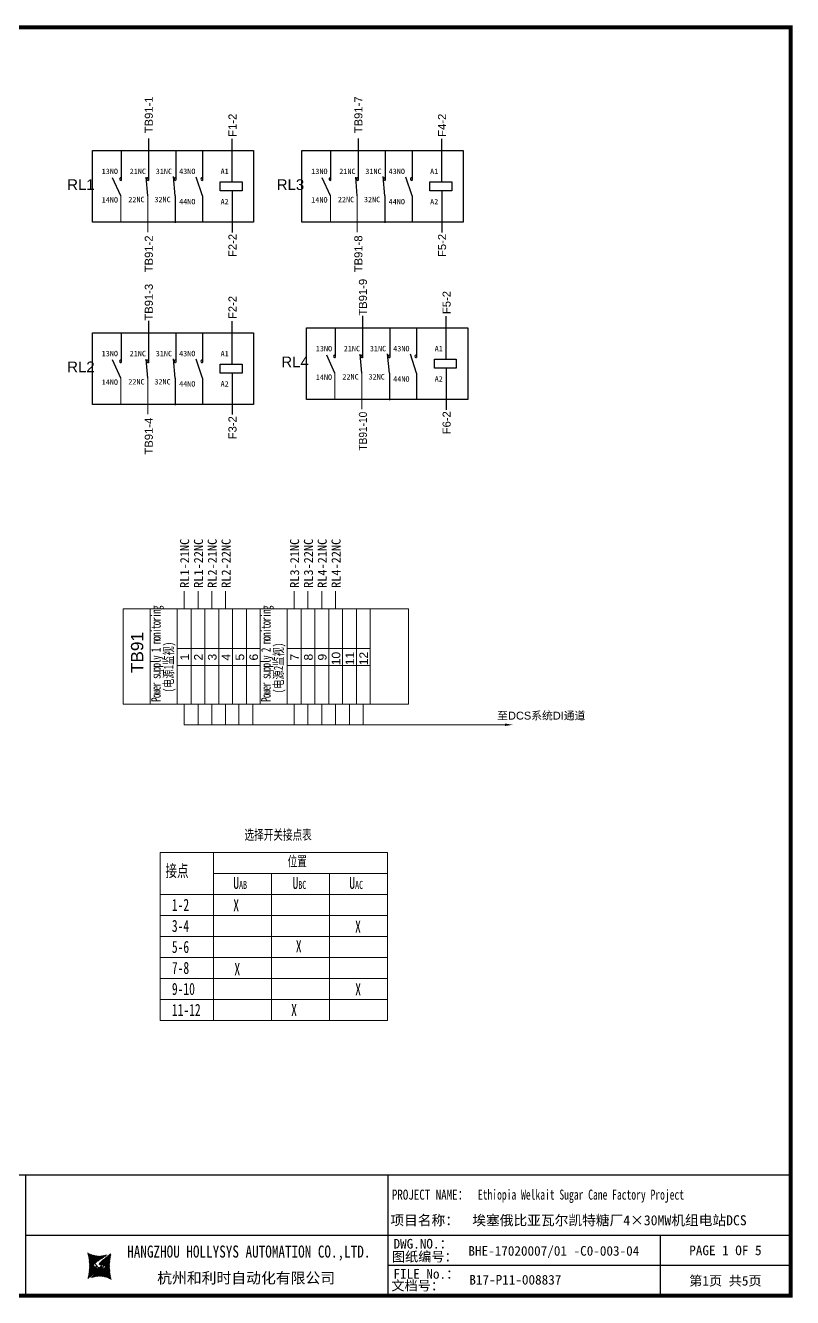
# Model space of a CAD drawing. Extents: x 81444 to 119867, y -54538 to -28747.
# Drawn here: x 93693 to 95598, y -45772 to -42611 of the extents above; entities that cross this region are included whole.
import ezdxf
from ezdxf.enums import TextEntityAlignment as Align
from ezdxf.lldxf.tags import DXFTag

# ---------------------------------------------------------------- set-up
doc = ezdxf.new("R2010")
doc.units = 0
doc.header["$LTSCALE"] = 100
doc.header["$MEASUREMENT"] = 0
for name, color, linetype in [('t', 1, 'Continuous'), ('标准图框及表格', 7, 'Continuous'), ('继电器', 7, 'Continuous')]:
    doc.layers.add(name, color=color, linetype=linetype)
doc.layers.add('细实线', color=7, linetype='Continuous', lineweight=20)
doc.styles.add('HZ', font='arial.ttf', dxfattribs={"width": 0.7})
doc.styles.get("Standard").update_dxf_attribs({"font": ''})
doc.styles.get('Standard').set_extended_font_data('SimSun')
tags = doc.linetypes.add('CENTER', pattern=[2, 1.25, -0.25, 0.25, -0.25]).pattern_tags.tags
tags[10:11] = [DXFTag(74, 4), DXFTag(75, 0), DXFTag(340, '0'), DXFTag(46, 1.0), DXFTag(50, 0.0), DXFTag(44, 0.0), DXFTag(45, 0.0)]
tags[8:9] = [DXFTag(74, 4), DXFTag(75, 0), DXFTag(340, '0'), DXFTag(46, 1.0), DXFTag(50, 0.0), DXFTag(44, 0.0), DXFTag(45, 0.0)]
tags[6:7] = [DXFTag(74, 4), DXFTag(75, 0), DXFTag(340, '0'), DXFTag(46, 1.0), DXFTag(50, 0.0), DXFTag(44, 0.0), DXFTag(45, 0.0)]
tags[4:5] = [DXFTag(74, 4), DXFTag(75, 0), DXFTag(340, '0'), DXFTag(46, 1.0), DXFTag(50, 0.0), DXFTag(44, 0.0), DXFTag(45, 0.0)]
tags = doc.linetypes.add('WASTE', pattern=[0.375, 0.25, -0.125]).pattern_tags.tags
tags[6:7] = [DXFTag(74, 4), DXFTag(75, 0), DXFTag(340, '0'), DXFTag(46, 1.0), DXFTag(50, 0.0), DXFTag(44, 0.0), DXFTag(45, 0.0)]
tags[4:5] = [DXFTag(74, 4), DXFTag(75, 0), DXFTag(340, '0'), DXFTag(46, 1.0), DXFTag(50, 0.0), DXFTag(44, 0.0), DXFTag(45, 0.0)]
pattern_1 = [(45, (0, 0), (-0.736262898216564, 0.7362628982165641), [])]

# ---------------------------------------------------------------- blocks, each defined once
blk = doc.blocks.new('图框')
at = {"layer": '标准图框及表格'}
h = blk.add_hatch(dxfattribs=at)
h.set_pattern_fill('ANSI31', color=5, scale=8.329863809039892, style=0)
h.set_pattern_definition(pattern_1)
edge = h.paths.add_edge_path()
edge.add_arc((2399.257256036391, -2998.153851416566), 55.18534773488954, 238.1092081981581, 291.6531626184834)
edge.add_line((2419.619937407027, -3049.445018414634), (2388.525499730735, -3070.242821799802))
edge.add_arc((2238.907377712399, -3078.328790578547), 135.3602868968974, 346.3915348661821, 374.2500326978034)
edge.add_line((2370.467593623529, -3110.177132109857), (2397.50623789792, -3087.85242802291))
edge.add_line((2391.339199201146, -3080.281448750429), (2396.143986595598, -3080.898839897796))
edge.add_spline(control_points=[(2397.470018868538, -3087.887634953957), (2398.35948137939, -3087.023080631327), (2399.970992452319, -3085.456697735681), (2399.869182150054, -3081.252294174519), (2397.426500162081, -3081.012803431273), (2396.121921064187, -3080.884897048199)], knot_values=[0, 0, 0, 0, 6.844331067525468, 12.40042740766005, 18.76924275352248, 18.76924275352248, 18.76924275352248, 18.76924275352248], weights=[1, 1, 1, 1, 1, 1], degree=3, periodic=0)
edge.add_spline(control_points=[(2388.515363058686, -3070.265433304907), (2387.789374929038, -3070.86905758363), (2386.478198365832, -3071.959237952229), (2385.544096281083, -3073.38263759949), (2385.127199159644, -3074.017912079413)], knot_values=[0, 0, 0, 0, 5.253673658024614, 9.488438564008057, 9.488438564008057, 9.488438564008057, 9.488438564008057], weights=[1, 1, 1, 1, 1], degree=3, periodic=0)
edge.add_spline(control_points=[(2386.272665588534, -3072.281716856574), (2385.721471206634, -3072.905523096015), (2384.632427465753, -3074.386714445929), (2384.912828655535, -3077.72895088909), (2387.858851342782, -3079.895552619193), (2390.185443934519, -3080.145534927004), (2391.314573401905, -3080.266855002868)], knot_values=[10.66597461496156, 10.66597461496156, 10.66597461496156, 10.66597461496156, 18.97770399508879, 28.89455822145742, 41.119553648298, 52.64692538081317, 52.64692538081317, 52.64692538081317, 52.64692538081317], weights=[1, 1, 1, 1, 1, 1, 1], degree=3, periodic=0)
h = blk.add_hatch(dxfattribs=at)
h.set_pattern_fill('ANSI31', color=3, scale=8.329863809039892, style=0)
h.set_pattern_definition(pattern_1)
edge = h.paths.add_edge_path()
edge.add_line((2402.469732125144, -3075.776359090531), (2407.706041465404, -3076.440586092609))
edge.add_spline(control_points=[(2401.044493204623, -3068.769946203269), (2400.155030693568, -3069.634500525768), (2398.543519620813, -3071.200883421574), (2398.645329922932, -3075.40528698259), (2401.088011911052, -3075.644777725895), (2402.392591008975, -3075.772684108895)], knot_values=[0, 0, 0, 0, 6.844331067526932, 12.40042740766158, 18.76924275352342, 18.76924275352342, 18.76924275352342, 18.76924275352342], weights=[1, 1, 1, 1, 1, 1], degree=3, periodic=0)
edge.add_line((2428.046918449632, -3046.480449047325), (2401.008274175249, -3068.805153134272))
edge.add_spline(control_points=[(2412.625169549749, -3083.918607966574), (2413.015644598316, -3083.422785431954), (2413.86377905187, -3082.052674005965), (2413.601683417044, -3078.928630268005), (2410.655660730175, -3076.762028538062), (2408.329068138031, -3076.512046230251), (2407.199938671052, -3076.390726154226)], knot_values=[12.65408913243743, 12.65408913243743, 12.65408913243743, 12.65408913243743, 18.97770399508879, 28.89455822145742, 41.119553648298, 52.64692538081317, 52.64692538081317, 52.64692538081317, 52.64692538081317], weights=[1, 1, 1, 1, 1, 1, 1], degree=3, periodic=0)
edge.add_line((2411.626283690712, -3084.975693399283), (2412.781242849298, -3083.732051979769))
edge.add_line((2410.021343801694, -3086.399138189481), (2411.626283690712, -3084.975693399414))
edge.add_line((2378.894574665755, -3107.212562742519), (2409.989012342048, -3086.414759357351))
edge.add_arc((2399.257256036391, -3158.503729740543), 55.18534773488965, 58.10920819815809, 111.6531626184834)
edge.add_arc((2559.607134360383, -3078.328790578547), 135.360286896897, 166.3915348661823, 194.2500326978024)
at = {"color": 7}
for p, q in [((2215.642035047145, -2851.581424744189), (2215.642035047145, -3151.581424744189)), ((3115.642035047145, -2851.581424744189), (3115.642035047145, -3151.581424744189)), ((2215.642035047145, -3001.581424744189), (3115.642035047145, -3001.581424744189)), ((3115.642035047145, -3001.581424744189), (4115.642035047145, -3001.581424744189)), ((3791.785572043125, -3001.581424744189), (3791.785572043125, -3151.581424744189)), ((4115.642035047145, -3076.581424744189), (3115.642035047145, -3076.581424744189))]:
    blk.add_line(p, q, dxfattribs=at)
at = {"color": 7, "const_width": 3}
blk.add_lwpolyline([(4115.642035047145, -2851.581424744189), (0, -2851.581424744189)], dxfattribs=at)
at = {"layer": 't', "color": 7, "const_width": 9.61519705431492}
blk.add_lwpolyline([(4115.642035047145, -3151.581424744189), (4115.642035047145, 0), (0, 0), (0, -3151.581424744189)], close=True, dxfattribs=at)
at = {"color": 7, "linetype": 'CENTER'}
for s, height, p in [('图纸编号：', 24, (3125.2212882557, -3066.664538382978)), ('杭州和利时自动化有限公司', 27, (2542.549152440595, -3121.114498389041)), ('文档号：', 24, (3124.032392707933, -3138.728717091954))]:
    blk.add_text(s, height=height, dxfattribs=at).set_placement(p)
at = {"color": 7, "flags": 8}
for tag, p, height in [('DWG.NAME:', (1381.636459220965, -2910.37952511241), 25), ('PROJECTNAME:', (3125.480185663539, -2912.807924402037), 24), ('PROJECTNAME：', (3339.10867075545, -2913.108539231762), 25), ('DWG.NO.:', (3128.186172261583, -3030.402470643486), 24), ('图纸编号', (3315.362718925957, -3052.404678158069), 24), ('FILENO.:', (3128.672545599984, -3106.104124450346), 24), ('文档号', (3317.726365529132, -3124.132485953713), 24)]:
    blk.add_attdef(tag, p, '', height=height, dxfattribs=at)
for tag, height, p in [('RENLIU', 24, (698.1883070825425, -2950.380597809435)), ('SHUFENWANG', 24, (885.7882910716289, -2950.380597809435)), ('FANGHOU', 24, (1069.730755450379, -2950.380597809435)), ('DANDANLI', 24, (1250.015700218792, -2950.380597809435)), ('A', 23, (59.89920926059131, -2974.881554149018)), ('设计时间', 23, (213.8658221408186, -2974.881554149018)), ('刘仁', 23, (698.1883070825425, -3002.188376027443)), ('王姝芬', 23, (885.7882910716289, -3002.188376027443)), ('侯方', 23, (1069.730755450379, -3002.188376027443)), ('李丹丹', 23, (1250.015700218792, -3002.188376027443)), ('#10STATIONONTROLCABINETCOVER', 30, (1777.900103825072, -3017.182374560078)), ('PAGEXOFX', 24, (3953.713803545135, -3039.081424744189)), ('REV.', 24, (59.38265968048654, -3063.048954873535)), ('DATE', 24, (208.907791745165, -3063.048954873535)), ('DESCRIPTION', 24, (451.7192896086781, -3063.048954873535)), ('PREPARED', 24, (698.1883070825425, -3063.048954873535)), ('CHECKED', 24, (885.7882910716144, -3063.048954873535)), ('SIGNED', 24, (1069.730755450364, -3063.048954873535)), ('APPROVED', 24, (1250.015700218792, -3063.048954873535)), ('图纸名称', 30, (1777.900103825072, -3094.695064044037)), ('第几页共几页', 24, (3953.713803545135, -3114.081424744189))]:
    blk.add_attdef(tag, text='', height=height, dxfattribs=at).set_placement(p, align=Align.MIDDLE)
for tag, p in [('图纸名称:', (1377.81237181677, -2965.923337057193)), ('项目名称：', (3121.562334825969, -2984.305160940257)), ('项目名称：', (3325.036680579346, -2984.305160940257))]:
    blk.add_attdef(tag, text='', height=25, dxfattribs=at).set_placement(p, align=Align.BOTTOM_LEFT)
at = {"color": 7, "width": 0.8, "flags": 8}
blk.add_attdef('HANGZHOUHOLLYSYSAUTOMATIONCO.,LTD.', text='', height=24, dxfattribs=at).set_placement((2770.082304289484, -3045.714803244191), align=Align.MIDDLE)
at = {"layer": '标准图框及表格', "color": 5, "style": 'HZ'}
for s, p in [('pgqh', (2373.884875617339, -3059.677228196226)), ('hollilas', (2374.051901626051, -3085.968484618272))]:
    blk.add_text(s, height=5.205656721233694, dxfattribs=at).set_placement(p)
at = {"layer": '标准图框及表格', "color": 3, "style": 'HZ'}
for s, height, p in [('auto', 8.676094535389492, (2400.907127263781, -3074.200036411981)), ('hollysys', 4.338047267694746, (2402.5381050141, -3099.731461394062))]:
    blk.add_text(s, height=height, dxfattribs=at).set_placement(p)

msp = doc.modelspace()

# ---------------------------------------------------------------- linework, layer by layer
for p, q in [((93998.52763313994, -42891.85101438608), (93998.52763313994, -42995.91869447423)), ((94206.3807126335, -42999.60641030823), (94206.3807126335, -42892.62890773779)), ((94518.97036953787, -42891.85101438608), (94518.97036953787, -42995.91869447423)), ((94726.82344903144, -42999.60641030823), (94726.82344903144, -42892.62890773779)), ((93930.52647020582, -42921.64802043389), (93930.42882584648, -42995.80574232292)), ((94066.12763313991, -42921.64802043389), (94066.12763313991, -42995.62346611528)), ((94132.68397424223, -42921.64802043389), (94132.68397424223, -42995.75299653946)), ((94450.96920660378, -42921.64802043389), (94450.87156224444, -42995.80574232292)), ((94586.57036953788, -42921.64802043389), (94586.57036953788, -42995.62346611528)), ((94653.12671064016, -42921.64802043389), (94653.12671064016, -42995.75299653946)), ((93930.06139913232, -43034.13698778128), (93909.45306344047, -42989.2402564526)), ((93996.77130548518, -43034.18973356474), (93992.77806790134, -42987.49297091119)), ((94065.26139913233, -43034.13698778128), (94060.8693542678, -42986.38088685273)), ((94132.86139913234, -43034.13698778128), (94117.37032601943, -42987.44886008845)), ((94450.50413553028, -43034.13698778128), (94429.89579983843, -42989.2402564526)), ((94517.21404188314, -43034.18973356474), (94513.2208042993, -42987.49297091119)), ((94585.7041355303, -43034.13698778128), (94581.31209066576, -42986.38088685273)), ((94653.30413553027, -43034.13698778128), (94637.8130624174, -42987.44886008845)), ((94206.3807126335, -43021.68676997807), (94206.3807126335, -43125.04409137664)), ((94726.82344903144, -43021.68676997807), (94726.82344903144, -43125.04409137664)), ((94065.26139913233, -43034.13698778128), (94065.26139913233, -43101.11583254527)), ((94132.86139913234, -43034.13698778128), (94132.86139913234, -43099.46851697504)), ((94585.7041355303, -43034.13698778128), (94585.7041355303, -43101.11583254527)), ((94653.30413553027, -43034.13698778128), (94653.30413553027, -43099.46851697504)), ((94530.28074789421, -43332.39852066973), (94530.28074789421, -43436.46620075786)), ((94738.13382738778, -43440.15391659187), (94738.13382738778, -43333.17641402144)), ((93998.52763313994, -43344.74550576585), (93998.52763313994, -43448.81318585399)), ((94206.3807126335, -43452.50090168799), (94206.3807126335, -43345.52339911756)), ((94462.27958496015, -43362.19552671754), (94462.18194060079, -43436.35324860655)), ((94597.88074789425, -43362.19552671754), (94597.88074789425, -43436.17097239892)), ((94664.43708899654, -43362.19552671754), (94664.43708899654, -43436.30050282311)), ((93930.52647020582, -43374.54251181366), (93930.42882584648, -43448.70023370268)), ((94066.12763313991, -43374.54251181366), (94066.12763313991, -43448.51795749505)), ((94132.68397424223, -43374.54251181366), (94132.68397424223, -43448.64748791924)), ((94461.81451388665, -43474.68449406493), (94441.2061781948, -43429.78776273623)), ((94528.52442023948, -43474.73723984837), (94524.53118265567, -43428.04047719482)), ((94597.01451388664, -43474.68449406493), (94592.62246902213, -43426.92839313636)), ((94664.61451388664, -43474.68449406493), (94649.12344077376, -43427.99636637208)), ((93930.06139913232, -43487.03147916106), (93909.45306344047, -43442.13474783236)), ((93996.77130548518, -43487.0842249445), (93992.77806790134, -43440.38746229095)), ((94065.26139913233, -43487.03147916106), (94060.8693542678, -43439.27537823249)), ((94132.86139913234, -43487.03147916106), (94117.37032601943, -43440.34335146821)), ((94738.13382738778, -43462.23427626172), (94738.13382738778, -43565.59159766028)), ((94065.26139913233, -43487.03147916106), (94065.26139913233, -43554.01032392503)), ((94132.86139913234, -43487.03147916106), (94132.86139913234, -43552.36300835482)), ((94206.3807126335, -43474.58126135785), (94206.3807126335, -43577.93858275641)), ((94597.01451388664, -43474.68449406493), (94597.01451388664, -43541.6633388289)), ((94664.61451388664, -43474.68449406493), (94664.61451388664, -43540.01602325869))]:
    msp.add_line(p, q)
at = {"color": 4, "linetype": 'WASTE'}
for points in [[(93859.34921979248, -42921.64802043389), (94259.82957097156, -42921.64802043389), (94259.82957097156, -43099.46851697504), (93859.34921979248, -43099.46851697504)], [(94379.79195619041, -42921.64802043389), (94780.27230736952, -42921.64802043389), (94780.27230736952, -43099.46851697504), (94379.79195619041, -43099.46851697504)], [(94391.10233454675, -43362.19552671754), (94791.58268572587, -43362.19552671754), (94791.58268572587, -43540.01602325869), (94391.10233454675, -43540.01602325869)], [(93859.34921979248, -43374.54251181366), (94259.82957097156, -43374.54251181366), (94259.82957097156, -43552.36300835482), (93859.34921979248, -43552.36300835482)]]:
    msp.add_lwpolyline(points, close=True, dxfattribs=at)
for points in [[(94176.86479184484, -42999.60641030823), (94231.32967903047, -42999.60641030823), (94231.32967903047, -43021.68676997807), (94176.86479184484, -43021.68676997807)], [(94697.30752824277, -42999.60641030823), (94751.77241542841, -42999.60641030823), (94751.77241542841, -43021.68676997807), (94697.30752824277, -43021.68676997807)], [(94176.86479184484, -43452.50090168799), (94231.32967903047, -43452.50090168799), (94231.32967903047, -43474.58126135785), (94176.86479184484, -43474.58126135785)], [(94708.61790659915, -43440.15391659187), (94763.08279378475, -43440.15391659187), (94763.08279378475, -43462.23427626172), (94708.61790659915, -43462.23427626172)]]:
    msp.add_lwpolyline(points, close=True)
for centre, radius, start, end in [((93929.92845297865, -42992.53106398125), 3.312686409576717, 81.31236673501066, 278.6876332649894), ((93997.83027614823, -42992.53106398125), 3.312686409576717, 81.31236673501066, 278.6876332649894), ((93997.84852820724, -42992.47831819781), 3.312686409576717, 81.31236673501066, 278.6876332649894), ((94065.47442736443, -42992.47831819781), 3.312686409579571, 81.31236673418647, 278.6876332658135), ((94132.03076846672, -42992.47831819781), 3.312686409579571, 81.31236673418647, 278.6876332658135), ((94450.37118937659, -42992.53106398125), 3.312686409576717, 81.31236673418647, 278.6876332658135), ((94518.2730125462, -42992.53106398125), 3.312686409576717, 81.31236673501066, 278.6876332649894), ((94518.2912646052, -42992.47831819781), 3.312686409576717, 81.31236673501066, 278.6876332649894), ((94585.9171637624, -42992.47831819781), 3.312686409579571, 81.31236673501066, 278.6876332649894), ((94652.47350486468, -42992.47831819781), 3.312686409579571, 81.31236673418647, 278.6876332658135), ((94461.68156773296, -43433.0785702649), 3.312686409576717, 81.31236673501066, 278.6876332649894), ((94529.58339090257, -43433.0785702649), 3.312686409576717, 81.31236673501066, 278.6876332649894), ((94529.60164296154, -43433.02582448145), 3.312686409576717, 81.31236673501066, 278.6876332649894), ((94597.22754211874, -43433.02582448145), 3.312686409579571, 81.31236673501066, 278.6876332649894), ((94663.78388322105, -43433.02582448145), 3.312686409579571, 81.31236673501066, 278.6876332649894), ((93929.92845297865, -43445.42555536103), 3.312686409576717, 81.31236673501066, 278.6876332649894), ((93997.83027614823, -43445.42555536103), 3.312686409576717, 81.31236673501066, 278.6876332649894), ((93997.84852820724, -43445.37280957757), 3.312686409576717, 81.31236673501066, 278.6876332649894), ((94065.47442736443, -43445.37280957757), 3.312686409579571, 81.31236673418647, 278.6876332658135), ((94132.03076846672, -43445.37280957757), 3.312686409579571, 81.31236673418647, 278.6876332658135)]:
    msp.add_arc(centre, radius, start, end)
at = {"layer": '细实线'}
for p, q in [((93930.06139913232, -43034.13698778128), (93930.06139913232, -43099.46851697504)), ((93996.77130548518, -43034.18973356474), (93996.77130548518, -43124.11951068083)), ((94450.50413553028, -43034.13698778128), (94450.50413553028, -43099.46851697504)), ((94517.21404188314, -43034.18973356474), (94517.21404188314, -43124.11951068083)), ((93930.06139913232, -43487.03147916106), (93930.06139913232, -43552.36300835482)), ((93996.77130548518, -43487.0842249445), (93996.77130548518, -43577.01400206059)), ((94461.81451388665, -43474.68449406493), (94461.81451388665, -43540.01602325869)), ((94528.52442023948, -43474.73723984837), (94528.52442023948, -43564.66701696446)), ((94087.31369610853, -44060.2914969016), (94087.31369610853, -44016.65258988814)), ((94121.61609865972, -44060.2914969016), (94121.61609865972, -44016.65258988814)), ((94155.91850121092, -44060.2914969016), (94155.91850121092, -44016.65258988814)), ((94190.22090376215, -44060.2914969016), (94190.22090376215, -44016.65258988814)), ((94360.42854047444, -44060.2914969016), (94360.42854047444, -44016.65258988814)), ((94394.73094302567, -44060.2914969016), (94394.73094302567, -44016.65258988814)), ((94429.06238650251, -44060.2914969016), (94429.06238650251, -44016.65258988814)), ((94463.36478905374, -44060.2914969016), (94463.36478905374, -44016.65258988814)), ((94087.31369610853, -44297.04567689741), (94087.31369610853, -44348.59002500662)), ((94121.61609865972, -44297.04567689741), (94121.61609865972, -44348.59002500662)), ((94155.91850121092, -44297.04567689741), (94155.91850121092, -44348.59002500662)), ((94190.22090376215, -44297.04567689741), (94190.22090376215, -44348.59002500662)), ((94223.21893026959, -44297.04567689741), (94223.21893026959, -44348.59002500662)), ((94257.52133282082, -44297.04567689741), (94257.52133282082, -44348.59002500662)), ((94360.42854047444, -44296.86676982971), (94360.42854047444, -44348.41111793891)), ((94394.73094302567, -44296.86676982971), (94394.73094302567, -44348.41111793891)), ((94429.06238650251, -44296.86676982971), (94429.06238650251, -44348.41111793891)), ((94463.36478905374, -44296.86676982971), (94463.36478905374, -44348.41111793891)), ((94497.69623253058, -44296.86676982971), (94497.69623253058, -44348.41111793891)), ((94531.9986350818, -44296.86676982971), (94531.9986350818, -44348.41111793891)), ((94087.31369610853, -44348.59002500662), (94884.28285896266, -44348.59002500662))]:
    msp.add_line(p, q, dxfattribs=at)
at = {"layer": '细实线', "color": 7}
for p, q in [((94070.19153575858, -44159.30801918152), (94104.49393830978, -44159.30801918152)), ((94104.49393830978, -44159.30801918152), (94138.79634086098, -44159.30801918152)), ((94138.79634086101, -44159.30801918152), (94173.0987434122, -44159.30801918152)), ((94173.0987434122, -44159.30801918152), (94207.4011459634, -44159.30801918152)), ((94207.40114596343, -44159.30801918152), (94241.70354851463, -44159.30801918152)), ((94241.70354851463, -44159.30801918152), (94276.00595106583, -44159.30801918152)), ((94343.30638012453, -44159.30801918152), (94377.60878267573, -44159.30801918152)), ((94377.60878267573, -44159.30801918152), (94411.91118522693, -44159.30801918152)), ((94411.9402261526, -44159.30801918152), (94446.2426287038, -44159.30801918152)), ((94446.2426287038, -44159.30801918152), (94480.545031255, -44159.30801918152)), ((94480.57407218067, -44159.30801918152), (94514.87647473186, -44159.30801918152)), ((94514.87647473186, -44159.30801918152), (94549.17887728306, -44159.30801918152)), ((94070.16249483291, -44201.25888050294), (94104.49393830978, -44201.16942696908)), ((94104.46489738411, -44201.25888050294), (94138.79634086098, -44201.16942696908)), ((94138.76729993534, -44201.25888050294), (94173.0987434122, -44201.16942696908)), ((94173.06970248654, -44201.25888050294), (94207.4011459634, -44201.16942696908)), ((94207.37210503776, -44201.25888050294), (94241.70354851463, -44201.16942696908)), ((94241.67450758896, -44201.25888050294), (94276.00595106583, -44201.16942696908)), ((94343.27733919886, -44201.25888050294), (94377.60878267573, -44201.16942696908)), ((94377.57974175006, -44201.25888050294), (94411.91118522693, -44201.16942696908)), ((94411.91118522693, -44201.25888050294), (94446.2426287038, -44201.16942696908)), ((94446.21358777813, -44201.25888050294), (94480.545031255, -44201.16942696908)), ((94480.545031255, -44201.25888050294), (94514.87647473186, -44201.16942696908)), ((94514.8474338062, -44201.25888050294), (94549.17887728306, -44201.16942696908))]:
    msp.add_line(p, q, dxfattribs=at)
at = {"layer": '细实线', "color": 0}
for p, q in [((94027.56184631889, -44666.08842051799), (94592.6001077932, -44666.08842051799)), ((94027.56184631889, -44666.08842051799), (94027.56184631889, -45083.71966027928)), ((94160.27383412895, -44666.08842051799), (94160.27383412895, -45083.71966027928)), ((94592.6001077932, -44666.08842051799), (94592.6001077932, -45083.71966027928)), ((94160.27383412895, -44718.29232548815), (94592.6001077932, -44718.29232548815)), ((94160.27383412895, -44718.29232548815), (94592.6001077932, -44718.29232548815)), ((94304.38259201703, -44718.29232548815), (94304.38259201703, -45083.71966027928)), ((94448.49134990512, -44718.29232548815), (94448.49134990512, -45083.71966027928)), ((94027.56184631889, -44770.49623045832), (94592.6001077932, -44770.49623045832)), ((94027.56184631889, -44822.70013542847), (94592.6001077932, -44822.70013542847)), ((94027.56184631889, -44874.90404039863), (94592.6001077932, -44874.90404039863)), ((94027.56184631889, -44927.1079453688), (94592.6001077932, -44927.1079453688)), ((94027.56184631889, -44979.31185033896), (94592.6001077932, -44979.31185033896)), ((94027.56184631889, -45031.51575530911), (94592.6001077932, -45031.51575530911)), ((94027.56184631889, -45083.71966027928), (94592.6001077932, -45083.71966027928)), ((94304.38259201703, -45083.71966027928), (94357.15481321546, -45083.71966027928))]:
    msp.add_line(p, q, dxfattribs=at)
at = {"layer": '细实线', "color": 7}
for points in [[(93935.68975573461, -44297.32107930641), (93935.68975573461, -44060.2914969016), (94002.86206577424, -44060.2914969016), (94002.86206577424, -44297.32107930641)], [(94002.86206577424, -44060.2914969016), (94070.13345390724, -44060.2914969016), (94070.13345390724, -44297.22458396512), (94002.86206577424, -44297.22458396512)], [(94070.16249483291, -44060.2914969016), (94104.46489738411, -44060.2914969016), (94104.46489738411, -44297.04567689741), (94070.16249483291, -44297.04567689741)], [(94104.46489738411, -44060.2914969016), (94138.76729993534, -44060.2914969016), (94138.76729993534, -44297.04567689741), (94104.46489738411, -44297.04567689741)], [(94138.76729993534, -44060.2914969016), (94173.06970248654, -44060.2914969016), (94173.06970248654, -44297.04567689741), (94138.76729993534, -44297.04567689741)], [(94173.06970248654, -44060.2914969016), (94207.37210503776, -44060.2914969016), (94207.37210503776, -44297.04567689741), (94173.06970248654, -44297.04567689741)], [(94207.37210503776, -44060.2914969016), (94241.67450758896, -44060.2914969016), (94241.67450758896, -44297.04567689741), (94207.37210503776, -44297.04567689741)], [(94241.67450758896, -44060.2914969016), (94275.97691014019, -44060.2914969016), (94275.97691014019, -44297.04567689741), (94241.67450758896, -44297.04567689741)], [(94275.97691014019, -44060.2914969016), (94343.24829827319, -44060.2914969016), (94343.24829827319, -44297.22458396512), (94275.97691014019, -44297.22458396512)], [(94343.27733919886, -44060.2914969016), (94377.57974175006, -44060.2914969016), (94377.57974175006, -44297.04567689741), (94343.27733919886, -44297.04567689741)], [(94377.57974175006, -44060.2914969016), (94411.88214430126, -44060.2914969016), (94411.88214430126, -44297.04567689741), (94377.57974175006, -44297.04567689741)], [(94411.91118522693, -44060.2914969016), (94446.21358777813, -44060.2914969016), (94446.21358777813, -44297.04567689741), (94411.91118522693, -44297.04567689741)], [(94446.21358777813, -44060.2914969016), (94480.51599032932, -44060.2914969016), (94480.51599032932, -44297.04567689741), (94446.21358777813, -44297.04567689741)], [(94480.545031255, -44060.2914969016), (94514.8474338062, -44060.2914969016), (94514.8474338062, -44297.04567689741), (94480.545031255, -44297.04567689741)], [(94514.8474338062, -44060.2914969016), (94549.14983635739, -44060.2914969016), (94549.14983635739, -44297.04567689741), (94514.8474338062, -44297.04567689741)], [(94549.14983635739, -44060.2914969016), (94644.21554553579, -44060.2914969016), (94644.21554553579, -44297.22458396512), (94549.14983635739, -44297.22458396512)]]:
    msp.add_lwpolyline(points, close=True, dxfattribs=at)
at = {"layer": '细实线'}
msp.add_lwpolyline([(94884.28285896266, -44348.59002500662, 6, 0, 0), (94904.01480341004, -44348.5900250066, 0, 0, 0)], format="xyseb", dxfattribs=at)

# ---------------------------------------------------------------- block references
at = {"color": 1}
ref = msp.add_blockref('图框', (91477.72053437191, -42615.58618580038), dxfattribs=at)
ref.add_attrib('第几页共几页', '第1页 共5页', dxfattribs={"color": 7, "height": 24, "flags": 8}).set_placement((95431.43433791702, -45729.66761054457), align=Align.MIDDLE)
ref.add_attrib('图纸编号', 'BHE-17020007/01 -C0-003-04', (94793.08325329784, -45667.99086395845), dxfattribs={"color": 7, "height": 24, "flags": 8})
ref.add_attrib('文档号', 'B17-P11-008837', (94795.44689990103, -45739.71867175409), dxfattribs={"color": 7, "height": 24, "flags": 8})
ref.add_attrib('HANGZHOUHOLLYSYSAUTOMATIONCO.,LTD', 'HANGZHOU HOLLYSYS AUTOMATION CO.,LTD.', dxfattribs={"color": 7, "height": 30, "width": 0.8, "flags": 8}).set_placement((94247.80283866136, -45661.30098904457), align=Align.MIDDLE)
ref.add_attrib('PROJECTNAME：', 'PROJECT NAME：', (94603.10695660207, -45528.69472503214), dxfattribs={"color": 7, "height": 25, "width": 0.8, "flags": 8})
ref.add_attrib('项目名称：', '项目名称：', dxfattribs={"color": 7, "height": 25, "flags": 8}).set_placement((94599.28286919784, -45599.89134674064), align=Align.BOTTOM_LEFT)
ref.add_attrib('PROJECTNAME：', 'Ethiopia Welkait Sugar Cane Factory Project', (94816.82920512732, -45528.69472503214), dxfattribs={"color": 7, "height": 25, "width": 0.7, "flags": 8})
ref.add_attrib('项目名称：', '埃塞俄比亚瓦尔凯特糖厂4×30MW机组电站DCS', dxfattribs={"color": 7, "height": 25, "flags": 8}).set_placement((94802.75721495121, -45599.89134674064), align=Align.BOTTOM_LEFT)
ref.add_attrib('PAGEXOFX', 'PAGE 1 OF 5', dxfattribs={"color": 7, "height": 24, "flags": 8}).set_placement((95431.43433791702, -45654.66761054457), align=Align.MIDDLE)
ref.add_attrib('DWG.NO.：', 'DWG.NO.：', (94607.0955829919, -45650.1747320999), dxfattribs={"color": 7, "height": 24, "flags": 8})
ref.add_attrib('FILENO.：', 'FILE No.：', (94607.0955829919, -45725.1747320999), dxfattribs={"color": 7, "height": 24, "flags": 8})

# ---------------------------------------------------------------- texts
at = {"linetype": 'WASTE', "char_height": 13.52, "attachment_point": 1}
for s, insert, width in [('13NO', (93882.41427694164, -42966.57006959924), 21.05947768404018), ('21NC', (93951.88907113382, -42966.57006959924), 19.18468349185002), ('31NC', (94016.69612925175, -42966.57006959924), 19.18468349185002), ('43NO', (94074.6347995638, -42966.57006959924), 15.14790299615867), ('A1', (94177.6509401962, -42966.5173238158), 15.14790299615867), ('13NO', (94402.85701333957, -42966.57006959924), 21.05947768404018), ('21NC', (94472.33180753178, -42966.57006959924), 19.18468349185002), ('31NC', (94537.13886564971, -42966.57006959924), 19.18468349185002), ('43NO', (94595.07753596177, -42966.57006959924), 15.14790299615867), ('A1', (94698.09367659416, -42966.5173238158), 15.14790299615867), ('14NO', (93882.41427694164, -43037.42578647488), 21.05947768404018), ('22NC', (93948.48929857729, -43036.56169236664), 22.58445604837777), ('32NC', (94013.29635669525, -43036.56169236664), 22.58445604837777), ('44NO', (94074.6347995638, -43041.89629659794), 15.14790299615867), ('A2', (94177.6509401962, -43041.84355081449), 15.14790299615867), ('14NO', (94402.85701333957, -43037.42578647488), 21.05947768404018), ('22NC', (94468.93203497522, -43036.56169236664), 22.58445604837777), ('32NC', (94533.73909309319, -43036.56169236664), 22.58445604837777), ('44NO', (94595.07753596177, -43041.89629659794), 15.14790299615867), ('A2', (94698.09367659416, -43041.84355081449), 15.14790299615867), ('13NO', (93882.41427694164, -43419.46456097902), 21.05947768404018), ('21NC', (93951.88907113382, -43419.46456097902), 19.18468349185002), ('31NC', (94016.69612925175, -43419.46456097902), 19.18468349185002), ('43NO', (94074.6347995638, -43419.46456097902), 15.14790299615867), ('A1', (94177.6509401962, -43419.41181519556), 15.14790299615867), ('13NO', (94414.16739169591, -43407.11757588289), 21.05947768404018), ('21NC', (94483.64218588812, -43407.11757588289), 19.18468349185002), ('31NC', (94548.44924400609, -43407.11757588289), 19.18468349185002), ('43NO', (94606.38791431814, -43407.11757588289), 15.14790299615867), ('A1', (94709.40405495053, -43407.06483009944), 15.14790299615867), ('14NO', (93882.41427694164, -43490.32027785464), 21.05947768404018), ('22NC', (93948.48929857729, -43489.4561837464), 22.58445604837777), ('32NC', (94013.29635669525, -43489.4561837464), 22.58445604837777), ('44NO', (94074.6347995638, -43494.7907879777), 15.14790299615867), ('A2', (94177.6509401962, -43494.73804219427), 15.14790299615867), ('14NO', (94414.16739169591, -43477.97329275851), 21.05947768404018), ('22NC', (94480.2424133316, -43477.10919865027), 22.58445604837777), ('32NC', (94545.04947144953, -43477.10919865027), 22.58445604837777), ('44NO', (94606.38791431814, -43482.44380288158), 15.14790299615867), ('A2', (94709.40405495053, -43482.39105709814), 15.14790299615867)]:
    msp.add_mtext(s, dxfattribs=dict(at, insert=insert, width=width))
at = {"layer": '细实线', "color": 7, "style": 'HZ'}
for s, height, p in [('RL1', 26.6, (93796.76479854902, -43019.67615626093)), ('RL3', 26.6, (94317.20753494698, -43019.67615626093)), ('RL4', 26.6, (94328.51791330335, -43460.22366254458)), ('RL2', 26.6, (93796.76479854902, -43472.57064764071)), ('至DCS系统DI通道', 19.6, (94864.73454312634, -44335.74123073139))]:
    msp.add_text(s, height=height, dxfattribs=at).set_placement(p)
for s, height, p in [('TB91', 30.576, (93985.7015624581, -44220.13454928622)), ('1', 21.38181818181818, (94099.04895211672, -44188.91316685856)), ('2', 21.38181818181818, (94133.35135466792, -44188.91316685856)), ('3', 21.38181818181818, (94167.65375721914, -44188.91316685856)), ('4', 21.38181818181818, (94201.95615977034, -44188.91316685856)), ('5', 21.38181818181818, (94236.25856232157, -44188.91316685856)), ('6', 21.38181818181818, (94270.56096487277, -44188.91316685856)), ('7', 21.38181818181818, (94372.16379648267, -44188.91316685856)), ('8', 21.38181818181818, (94406.46619903386, -44188.91316685856)), ('9', 21.38181818181818, (94440.79764251073, -44188.91316685856)), ('10', 21.38181818181818, (94475.10004506193, -44200.6662801247)), ('11', 21.38181818181818, (94509.4314885388, -44200.6662801247)), ('12', 21.38181818181818, (94543.73389109, -44200.6662801247))]:
    msp.add_text(s, height=height, rotation=90, dxfattribs=at).set_placement(p)
at = {"layer": '细实线', "color": 7, "char_height": 22.4, "width": 112.8368929680437, "attachment_point": 1, "rotation": 90}
for s, insert in [('{\\fsimsun|b0|i0|c134|p2;RL1-21NC}', (94077.18265685867, -44008.36606588849)), ('{\\fsimsun|b0|i0|c134|p2;RL1-22NC}', (94111.48505940987, -44008.36606588849)), ('{\\fsimsun|b0|i0|c134|p2;RL2-21NC}', (94145.7874619611, -44008.36606588849)), ('{\\fsimsun|b0|i0|c134|p2;RL2-22NC}', (94180.08986451232, -44008.36606588849)), ('{\\fsimsun|b0|i0|c134|p2;RL3-21NC}', (94350.29750122462, -44008.36606588849)), ('{\\fsimsun|b0|i0|c134|p2;RL3-22NC}', (94384.59990377584, -44008.36606588849)), ('{\\fsimsun|b0|i0|c134|p2;RL4-21NC}', (94418.93134725268, -44008.36606588849)), ('{\\fsimsun|b0|i0|c134|p2;RL4-22NC}', (94453.23374980391, -44008.36606588849))]:
    msp.add_mtext(s, dxfattribs=dict(at, insert=insert))
at = {"layer": '细实线', "color": 7, "char_height": 23.52, "attachment_point": 1, "rotation": 90, "line_spacing_factor": 0.700008, "style": 'HZ'}
for s, insert, width in [('{\\fsimsun|b0|i0|c134|p2;\\W0.7;\\T0.75;Power supply 1 monitoring}', (94005.33908925962, -44291.91698848337), 264.3367407239842), ('{\\fsimsun|b0|i0|c134|p2;\\W0.7;\\T0.75;Power supply 2 monitoring}', (94278.45393362557, -44291.91698848337), 264.3367407239842), ('{\\fsimsun|b0|i0|c134|p2;(电源1监视)}', (94036.4248430604, -44268.22253709761), 210.3938150108609), ('{\\fsimsun|b0|i0|c134|p2;(电源2监视)}', (94309.53968742635, -44270.39853986367), 197.6270455354591)]:
    msp.add_mtext(s, dxfattribs=dict(at, insert=insert, width=width))
at = {"layer": '细实线', "color": 7, "width": 334.3977358621725, "attachment_point": 1, "style": 'HZ'}
for s, insert, char_height in [('{\\f宋体|b0|i0|c134|p2;选择开关接点表}', (94237.01270408204, -44609.32667312209), 25), ('{\\f宋体|b0|i0|c134|p2;接点}', (94040.78867710874, -44696.28691519488), 30), ('{\\f宋体|b0|i0|c134|p2;位置}', (94344.29646529283, -44675.36925267855), 25), ('{\\f宋体|b0|i0|c134|p2;U\\H0.666667x;AB}', (94209.23252945338, -44726.50981691554), 30), ('{\\f宋体|b0|i0|c134|p2;U\\H0.666667x;BC}', (94356.32049022583, -44726.50981691554), 30), ('{\\f宋体|b0|i0|c134|p2;U\\H0.666667x;AC}', (94497.36140686693, -44726.50981691554), 30), ('{\\f宋体|b0|i0|c134|p2;1-2}', (94056.73243290294, -44781.1546551504), 30), ('{\\f宋体|b0|i0|c134|p2;X}', (94209.23252945338, -44782.1085550697), 30), ('{\\f宋体|b0|i0|c134|p2;3-4}', (94056.73243290294, -44833.35856012056), 30), ('{\\f宋体|b0|i0|c134|p2;X}', (94511.75507529223, -44835.39067913411), 30), ('{\\f宋体|b0|i0|c134|p2;5-6}', (94056.73243290294, -44885.56246509071), 30), ('{\\f宋体|b0|i0|c134|p2;X}', (94364.58194488412, -44884.3121178531), 30), ('{\\f宋体|b0|i0|c134|p2;7-8}', (94056.73243290294, -44937.76637006088), 30), ('{\\f宋体|b0|i0|c134|p2;X}', (94211.95795779425, -44940.86475592658), 30), ('{\\f宋体|b0|i0|c134|p2;9-10}', (94056.73243290294, -44989.97027503104), 30), ('{\\f宋体|b0|i0|c134|p2;X}', (94512.16388954339, -44991.14890881602), 30), ('{\\f宋体|b0|i0|c134|p2;11-12}', (94056.73243290294, -45042.17418000121), 30), ('{\\f宋体|b0|i0|c134|p2;X}', (94352.99887443535, -45042.38696162475), 30)]:
    msp.add_mtext(s, dxfattribs=dict(at, insert=insert, char_height=char_height))
at = {"layer": '继电器', "style": 'HZ'}
for tag, p in [('TB91-1', (94009.39955915078, -42832.95069518316)), ('TB91-7', (94529.84229554872, -42832.95069518316)), ('F1-2', (94217.25263864435, -42858.7996757533)), ('F4-2', (94737.69537504228, -42858.7996757533)), ('TB91-2', (94009.39955915078, -43178.42420040224)), ('F2-2', (94217.25263864435, -43157.59175957313)), ('TB91-8', (94529.84229554872, -43178.42420040224)), ('F5-2', (94737.69537504228, -43157.59175957313)), ('TB91-9', (94541.15267390509, -43286.2422323364)), ('TB91-3', (94009.39955915078, -43298.58921743253)), ('F5-2', (94749.00575339865, -43299.34718203693)), ('F2-2', (94217.25263864435, -43311.69416713306)), ('TB91-4', (94009.39955915078, -43631.318691782)), ('F3-2', (94217.25263864435, -43610.48625095289)), ('F6-2', (94749.00575339865, -43598.13926585676))]:
    msp.add_attdef(tag, text='J1', height=20, rotation=90, dxfattribs=at).set_placement(p, align=Align.CENTER)
at = {"layer": '继电器', "style": 'HZ', "width": 0.9}
msp.add_attdef('TB91-10', text='J1', height=20, rotation=90, dxfattribs=at).set_placement((94541.15267390509, -43618.97170668587), align=Align.CENTER)

doc.saveas('drawing.dxf')
